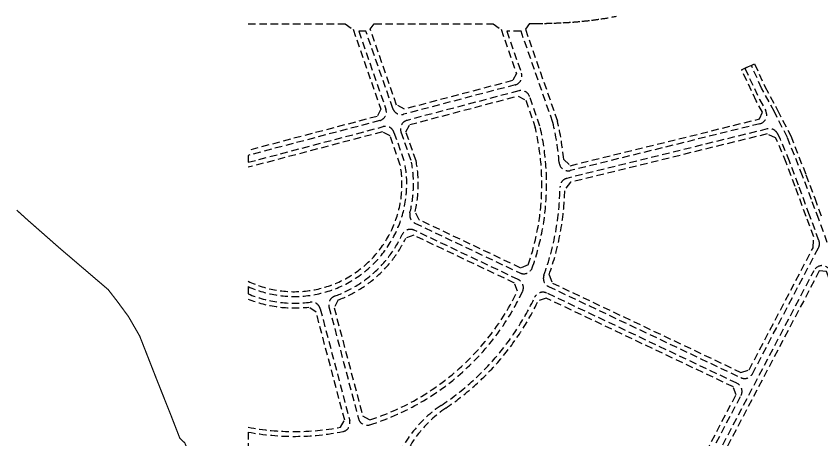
# Model space of a CAD drawing. Header units: metres. Extents: x 566243 to 572707, y 2062953 to 2068466.
# Drawn here: x 566243 to 567591, y 2066471 to 2067180 of the extents above; entities that cross this region are included whole.
import ezdxf

# ---------------------------------------------------------------- set-up
doc = ezdxf.new("R2010")
doc.units = ezdxf.units.M
doc.linetypes.add('HIDDEN', pattern=[0.375, 0.25, -0.125])
for name, color, linetype in [('LogDg phu', 7, 'CONTINUOUS'), ('nuoc ht (hung)', 7, 'CONTINUOUS'), ('ViaHeSphu', 32, 'CONTINUOUS')]:
    doc.layers.add(name, color=color, linetype=linetype)
doc.styles.get("Standard").update_dxf_attribs({"font": 'VHARIALN.ttf'})
doc.linetypes.add('CAP NUOC ----CN----CN----CN----', pattern='A,4,-2,["CN",Standard,S=1.5,R=0,X=-1.5,Y=-0.75],-1.5', length=7.5)

msp = doc.modelspace()

# ---------------------------------------------------------------- linework, layer by layer
at = {"layer": 'LogDg phu', "linetype": 'HIDDEN', "ltscale": 50}
for points in [[(567600.119, 2066801.854), (567585.746, 2066840.539), (567573.444, 2066873.652), (567558.857, 2066912.917), (567533.383, 2066977.41), (567511.49, 2067020.206), (567490.233, 2067059.787), (567473.004, 2067097.934), (567462.231, 2067093.069), (567486.661, 2067041.075), (567496.986, 2067021.849, -0.48982213), (567487.361, 2067000.188), (567169.936, 2066921.926, -0.46225082), (567151.394, 2066935.283, 0.03834735), (567140.731, 2067002.556), (567087.64, 2067155.013), (567063.815, 2067155.013), (567088.269, 2067084.79, -0.43694601), (567077.932, 2067065.354), (566891.014, 2067016.007, -0.39184074), (566873.019, 2067025.577), (566827.945, 2067155.013), (566816.032, 2067155.013), (566861.348, 2067024.882, -0.43694601), (566851.012, 2067005.446), (566630.905, 2066947.337), (566630.905, 2066935.701), (566856.96, 2066995.381, -0.39184074), (566874.954, 2066985.811), (566893.316, 2066933.083, -0.60385936), (566630.905, 2066727.872), (566630.905, 2066715.605, 0.13387377), (566734.927, 2066701.855, -0.37852408), (566751.445, 2066690.82), (566800.843, 2066503.707, -0.43333879), (566789.221, 2066485.158, -0.09458348), (566630.905, 2066484.421), (566630.905, 2066461.554, 0.02311164)], [(566904.225, 2066935.966, -0.10745055), (566901.663, 2066851.257, 0.35723669), (566909.793, 2066834.075), (567085.777, 2066750.65, 0.44500525), (567106.35, 2066759.22, 0.14344621), (567119.102, 2066996.247), (567101.875, 2067045.719, 0.39184074), (567083.88, 2067055.289), (566896.962, 2067005.942, 0.43694601), (566886.625, 2066986.506), (566904.225, 2066935.966)], [(567152.808, 2066894.533, -0.08506323), (567125.782, 2066746.759, 0.38749869), (567133.444, 2066728.053), (567455.184, 2066575.532, 0.40252592), (567474.895, 2066582.123), (567585.35, 2066792.874, 0.2127459), (567586.125, 2066805.062), (567570.394, 2066847.401), (567551.735, 2066897.629), (567536.962, 2066937.39), (567521.614, 2066974.256), (567516.633, 2066983.941, 0.34741899), (567499.703, 2066991.644), (567164.217, 2066908.929, 0.34193589), (567152.808, 2066894.533)], [(567090.088, 2066719.597, 0.41348562), (567082.944, 2066739.542), (566908.772, 2066822.109, 0.41559681), (566888.762, 2066814.916, -0.19954717), (566775.587, 2066711.8, 0.38898776), (566766.157, 2066693.855), (566815.456, 2066507.12, 0.42766826), (566834.447, 2066496.636, 0.20968866), (567090.088, 2066719.597)], [(567110.39, 2066709.895, -0.13703653), (566953.91, 2066528.887, 0.32124832), (566871.07, 2066311.156), (566911.321, 2066158.694, 0.41421356), (566929.653, 2066148.02), (567372.01, 2066264.805, 0.31600297), (567383.123, 2066277.984), (567396.885, 2066433.276), (567455.731, 2066545.557, 0.4259986), (567448.871, 2066566.075), (567130.383, 2066717.054, 0.41485868), (567110.39, 2066709.895)]]:
    msp.add_lwpolyline(points, format="xyb", dxfattribs=at)
msp.add_lwpolyline([(567578.105, 2066754.815, -0.64873715), (567605.446, 2066753.093), (567615.592, 2066725.881), (567634.001, 2066676.722), (567656.067, 2066619.9), (567681.37, 2066558.666), (567696.618, 2066521.768), (567709.744, 2066486.732), (567717.053, 2066439.179), (567715.517, 2066400.981), (567713.436, 2066365.622, -0.32416129), (567702.29, 2066352), (567414.414, 2066276, -0.51975341), (567395.644, 2066291.827), (567407.892, 2066430.044)], format="xyb", close=True, dxfattribs=at)
at = {"layer": 'nuoc ht (hung)', "color": 7, "linetype": 'CAP NUOC ----CN----CN----CN----'}
msp.add_lwpolyline([(566743.248, 2065890.041, 2, 2, 0), (566706.986, 2065980.168, 2, 2, 0), (566705.528, 2065999.1, 2, 2, 0), (566684.631, 2066055.958, 2, 2, 0), (566671.755, 2066095.585, 2, 2, 0), (566652.907, 2066141.394, 2, 2, 0), (566616.971, 2066232.687, 2, 2, 0), (566586.822, 2066308.619, 2, 2, 0), (566573.311, 2066344.337, 2, 2, 0), (566554.398, 2066389.98, 2, 2, 0), (566544.485, 2066422.143, 2, 2, 0), (566524.764, 2066466.372, 2, 2, 0), (566516.454, 2066474.397, 2, 2, 0), (566501.849, 2066512.056, 2, 2, 0), (566478.98, 2066569.531, 2, 2, 0), (566449.371, 2066645.114, 2, 2, 0), (566430.634, 2066677.592, 2, 2, 0), (566411.9, 2066703.103, 2, 2, 0), (566396.552, 2066722.865, 2, 2, 0), (566314.969, 2066792.519, 2, 2, 0), (566261.291, 2066839.708, 2, 2, 0), (566243.571, 2066855.78, 0, 0, 0)], format="xyseb", dxfattribs=at)
at = {"layer": 'ViaHeSphu', "linetype": 'HIDDEN', "ltscale": 50}
for points in [[(567247.293, 2067180.141, -0.01234518), (567221.232, 2067175.541, -0.00725013), (567205.345, 2067173.375, -0.00637509), (567189.521, 2067171.651, -0.00562506), (567173.767, 2067170.317, -0.00487504), (567158.097, 2067169.321, -0.00412502), (567142.519, 2067168.611, -0.00337501), (567127.041, 2067168.139, -0.00262501), (567111.666, 2067167.855, -0.00122401), (567101.698, 2067167.747), (567094.987, 2067158.242), (567148.418, 2067004.806, -0.03598077), (567158.967, 2066940.596), (567169.752, 2066930.12), (567486.502, 2067008.216), (567491.48, 2067019.42), (567481.299, 2067038.378), (567456.762, 2067090.599), (567478.472, 2067100.404), (567495.617, 2067062.444), (567516.805, 2067022.992), (567538.857, 2066979.884), (567564.46, 2066915.064), (567579.069, 2066875.742), (567591.371, 2066842.629)], [(566630.905, 2066736.684, 0.60955121), (566885.553, 2066931.048), (566868.557, 2066979.856), (566855.599, 2066986.748), (566630.905, 2066927.427)], [(566630.905, 2066492.561, 0.09394658), (566785.196, 2066492.53), (566792.445, 2066504.177), (566744.66, 2066685.18), (566732.206, 2066693.449, -0.12508323), (566630.905, 2066706.958, -0.12508323)], [(566961.639, 2066524.435, 0.31882455), (566880.262, 2066307.682), (566918.29, 2066163.637), (566930.511, 2066156.521), (567365.051, 2066271.242), (567375.603, 2066283.755), (567389.057, 2066435.574), (567447.386, 2066546.867), (567442.992, 2066560.008), (567129.604, 2066708.57), (567116.345, 2066703.789, -0.13311967), (566961.639, 2066524.435)]]:
    msp.add_lwpolyline(points, format="xyb", dxfattribs=at)
msp.add_lwpolyline([(566630.905, 2067167.649), (566793.161, 2067167.649), (566806.45, 2067158.205), (566852.991, 2067024.555), (566846.611, 2067012.558), (566630.905, 2066955.611)], dxfattribs=at)
for points in [[(566879.417, 2067031.531), (566835.305, 2067158.205), (566842.016, 2067167.649), (567040.943, 2067167.649), (567054.232, 2067158.205), (567079.911, 2067084.463), (567073.531, 2067072.466), (566892.374, 2067024.64)], [(567412.401, 2066283.742), (567697.518, 2066359.014), (567707.774, 2066371.55), (567709.524, 2066401.278), (567711.035, 2066438.841), (567703.908, 2066485.208), (567691.035, 2066519.569), (567675.825, 2066556.375), (567650.497, 2066617.668), (567628.395, 2066674.584), (567609.972, 2066723.781), (567598.959, 2066753.317), (567586.755, 2066754.086), (567415.72, 2066427.746), (567403.615, 2066291.151)]]:
    msp.add_lwpolyline(points, close=True, dxfattribs=at)
for points in [[(567082.52, 2067046.656), (567095.477, 2067039.764), (567111.41, 2066994.011, -0.14181242), (567099.542, 2066763.992), (567087.121, 2066758.866), (566917.003, 2066839.51), (566910.419, 2066853.488, 0.1029776), (566911.977, 2066938.03), (566894.982, 2066986.833), (566901.362, 2066998.829)], [(567513.558, 2066976.8), (567499.276, 2066983.299), (567170.545, 2066902.25), (567160.733, 2066889.856, -0.08049931), (567134.525, 2066747.417), (567140.098, 2066733.752), (567455.652, 2066584.164), (567469.33, 2066588.737), (567576.319, 2066792.876), (567577.478, 2066811.107), (567564.77, 2066845.312), (567546.111, 2066895.539), (567531.378, 2066935.191), (567516.168, 2066971.727)], [(566781.663, 2066705.516), (566774.782, 2066692.529), (566822.493, 2066511.809), (566834.604, 2066505.078, 0.20610441), (567081.555, 2066720.281), (567076.737, 2066733.631), (566907.918, 2066813.66), (566894.73, 2066808.846, -0.1913426)]]:
    msp.add_lwpolyline(points, format="xyb", close=True, dxfattribs=at)

doc.saveas('drawing.dxf')
